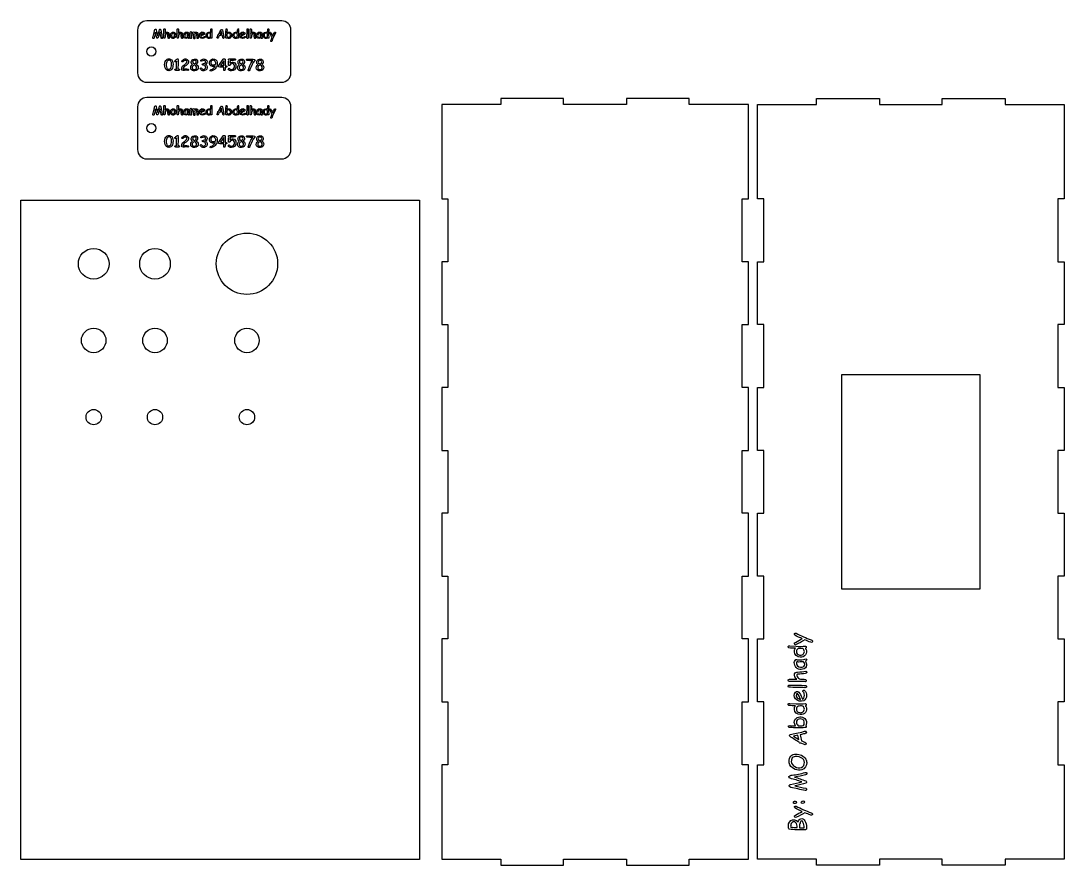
# Model space of a CAD drawing. Extents: x -478 to 225, y -249 to 254.
# Drawn here: x -478 to -137.7, y -43.2 to 232 of the extents above; entities that cross this region are included whole.
import ezdxf

# ---------------------------------------------------------------- set-up
doc = ezdxf.new("R2010")
doc.units = 0
doc.layers.add('Default_Layer', color=18, linetype='CONTINUOUS')

msp = doc.modelspace()

# ---------------------------------------------------------------- linework, layer by layer
at = {"layer": 'Default_Layer'}
for points in [[(-439.93, 215.05, 0.414214), (-436.93, 212.05), (-392.93, 212.05, 0.414214), (-389.93, 215.05), (-389.93, 229.05, 0.414214), (-392.93, 232.05), (-436.93, 232.05, 0.414214), (-439.93, 229.05), (-439.93, 215.05)], [(-432.01, 226.25, -0.305345), (-432.26, 226.59, -0.016992), (-432.6, 228.35, -0.035253), (-433.28, 226.43, -0.317914), (-433.53, 226.36, -0.317914), (-433.69, 226.57, -0.025888), (-434.12, 228.32, -0.018012), (-434.57, 226.38, -0.390383), (-434.83, 226.33, -0.390383), (-434.91, 226.59, -0.032979), (-434.56, 228.17, -0.106172), (-434.25, 229.26, -0.307446), (-433.99, 229.29, -0.307446), (-433.87, 229.06, 0.009905), (-433.43, 227.12, 0.018431), (-432.79, 229.22, -0.330561), (-432.57, 229.34, -0.330561), (-432.38, 229.16, -0.045064), (-432.15, 227.93, -0.010683), (-431.81, 226.4, -0.28939), (-432.01, 226.25)], [(-429.78, 226.29, -0.361804), (-429.98, 226.58, -0.020795), (-430.09, 227.86, 0.501466), (-430.42, 227.96, 0.168466), (-430.95, 227.35, -0.085626), (-431.04, 226.45, -0.392487), (-431.3, 226.41, -0.392487), (-431.36, 226.67, 0.014496), (-431.34, 229.38, -0.3726), (-431.08, 229.46, -0.3726), (-430.96, 229.21, -0.019286), (-430.96, 227.97, -0.403473), (-429.89, 228.29, -0.191273), (-429.7, 227.58), (-429.59, 226.42, -0.263404), (-429.78, 226.29)], [(-428.39, 226.29, -0.435701), (-429.21, 227.36, -0.45135), (-428.14, 228.39, -0.319239), (-427.55, 227.72, -0.298858), (-427.99, 226.4, -0.124426), (-428.39, 226.29)], [(-428.27, 228.01, 0.390667), (-428.83, 227.36, 0.444018), (-428.39, 226.68, 0.431258), (-427.88, 227.4, 0.31421), (-428.14, 227.98), (-428.27, 228.01)], [(-425.43, 226.29, -0.361804), (-425.63, 226.58, -0.020795), (-425.74, 227.86, 0.501466), (-426.07, 227.96, 0.168466), (-426.6, 227.35, -0.085626), (-426.68, 226.45, -0.392487), (-426.95, 226.41, -0.392487), (-427.01, 226.67, 0.014496), (-426.99, 229.38, -0.3726), (-426.73, 229.46, -0.3726), (-426.61, 229.21, -0.019286), (-426.61, 227.97, -0.403473), (-425.54, 228.29, -0.191273), (-425.35, 227.58), (-425.24, 226.42, -0.263404), (-425.43, 226.29)], [(-423.26, 226.28), (-423.54, 226.5, -0.355242), (-424.74, 226.56, -0.336922), (-424.61, 228.09, -0.433511), (-423.22, 228.14, -0.053655), (-423.28, 227.74, 0.112952), (-423.16, 226.66, -0.307709), (-423.13, 226.33), (-423.26, 226.28)], [(-423.66, 227.62, 0.07302), (-423.63, 228.01, 0.421672), (-424.44, 227.67, 0.336338), (-424.37, 226.74, 0.426837), (-423.6, 226.87), (-423.66, 227.62)], [(-420.3, 226.25, -0.382712), (-420.49, 226.51, 0.059458), (-420.72, 227.93, 0.542327), (-421.03, 227.96, 0.116445), (-421.33, 227.72, -0.009943), (-421.24, 226.31, -0.398712), (-421.48, 226.19, -0.398712), (-421.61, 226.42, 0.033626), (-421.75, 228.04, 0.226556), (-422.03, 227.86, 0.092427), (-422.36, 227.44, 0.019414), (-422.38, 226.42, -0.341806), (-422.61, 226.34, -0.341806), (-422.75, 226.54, -0.02686), (-422.75, 227.67, -0.144016), (-422.69, 228.48, -0.3659), (-422.43, 228.48, -0.3659), (-422.39, 228.22, 0.033572), (-422.39, 227.9, -0.268091), (-421.71, 228.44, -0.291956), (-421.35, 228.14, -0.44684), (-420.44, 228.28, -0.136507), (-420.24, 227.5, -0.031158), (-420.12, 226.36, -0.261651), (-420.3, 226.25)], [(-418.78, 226.32, -0.421939), (-419.78, 227.15, -0.336933), (-419.09, 228.38, -0.297526), (-418.13, 228.14, -0.459848), (-418.43, 227.47, -0.012561), (-419.42, 226.99, 0.378682), (-418.27, 226.8, -0.249929), (-418, 226.97, -0.656577), (-418, 226.57, -0.147122), (-418.78, 226.32)], [(-418.83, 228.07, 0.324857), (-419.4, 227.53), (-419.46, 227.34, 0.043662), (-418.37, 227.92, 0.134614), (-418.83, 228.07)], [(-415.75, 228.11, 0.019537), (-415.72, 226.46, -0.313807), (-415.91, 226.37, -0.313807), (-416.06, 226.52, -0.610997), (-417.59, 227.23, -0.428899), (-416.67, 228.41, -0.211643), (-416.08, 228.21, -0.040515), (-415.99, 229.37, -0.407098), (-415.76, 229.45, -0.407098), (-415.68, 229.21), (-415.75, 228.11)], [(-416.6, 228.06, 0.407643), (-417.23, 227.48, 0.375527), (-416.89, 226.74, 0.375527), (-416.12, 226.98, 0.039774), (-416.14, 227.78, 0.276064), (-416.6, 228.06)], [(-411.89, 226.35, -0.251831), (-412.16, 226.71, -0.037975), (-412.32, 227.41, 0.045206), (-413.36, 227.19, -0.058303), (-413.75, 226.39, -0.342542), (-414, 226.46, -0.342542), (-413.99, 226.72, 0.057087), (-413.76, 227.29, -0.397179), (-413.59, 227.59, -0.051805), (-412.54, 229.22, -0.524141), (-412.28, 229.07, 0.017645), (-411.79, 226.86, -0.267966), (-411.75, 226.41), (-411.89, 226.35)], [(-410.24, 226.33, -0.079395), (-410.78, 226.44, -0.371237), (-411.02, 226.39, -0.371237), (-411.1, 226.62, -0.017974), (-411.09, 229.21, -0.345511), (-410.99, 229.41, -0.345511), (-410.77, 229.36, -0.038856), (-410.77, 228.57), (-410.77, 228.2, -0.382511), (-409.54, 228.15, -0.563021), (-410.04, 226.35), (-410.24, 226.33)], [(-410.17, 228.06, 0.200572), (-410.77, 227.77, 0.055806), (-410.75, 226.83, 0.269514), (-409.91, 226.8, 0.547395), (-409.95, 228.02), (-410.17, 228.06)], [(-407.03, 228.11, 0.019537), (-407, 226.46, -0.313807), (-407.2, 226.37, -0.313807), (-407.34, 226.52, -0.610997), (-408.87, 227.23, -0.428899), (-407.95, 228.41, -0.211643), (-407.37, 228.21, -0.040515), (-407.28, 229.37, -0.407098), (-407.04, 229.45, -0.407098), (-406.96, 229.21), (-407.03, 228.11)], [(-407.89, 228.06, 0.407643), (-408.51, 227.48, 0.375527), (-408.17, 226.74, 0.375527), (-407.4, 226.98, 0.039774), (-407.42, 227.78, 0.276064), (-407.89, 228.06)], [(-405.59, 226.32, -0.421939), (-406.58, 227.15, -0.336933), (-405.9, 228.38, -0.297526), (-404.93, 228.14, -0.459848), (-405.24, 227.47, -0.012561), (-406.23, 226.99, 0.378682), (-405.08, 226.8, -0.249929), (-404.81, 226.97, -0.656577), (-404.81, 226.57, -0.147122), (-405.59, 226.32)], [(-405.64, 228.07, 0.324857), (-406.21, 227.53), (-406.26, 227.34, 0.043662), (-405.18, 227.92, 0.134614), (-405.64, 228.07)], [(-403.84, 227.92, -0.029134), (-403.9, 226.46, -0.414214), (-404.13, 226.33, -0.414214), (-404.26, 226.56, -0.011178), (-404.18, 229.41, -0.387579), (-403.9, 229.47, -0.387579), (-403.82, 229.2), (-403.84, 227.92)], [(-401.64, 226.29, -0.361804), (-401.84, 226.58, -0.020795), (-401.95, 227.86, 0.501466), (-402.28, 227.96, 0.168466), (-402.81, 227.35, -0.085626), (-402.89, 226.45, -0.392487), (-403.16, 226.41, -0.392487), (-403.22, 226.67, 0.014496), (-403.2, 229.38, -0.3726), (-402.94, 229.46, -0.3726), (-402.82, 229.21, -0.019286), (-402.82, 227.97, -0.403473), (-401.75, 228.29, -0.191273), (-401.56, 227.58), (-401.45, 226.42, -0.263404), (-401.64, 226.29)], [(-399.47, 226.28), (-399.75, 226.5, -0.355242), (-400.95, 226.56, -0.336922), (-400.82, 228.09, -0.433511), (-399.43, 228.14, -0.053655), (-399.49, 227.74, 0.112952), (-399.37, 226.66, -0.307709), (-399.34, 226.33), (-399.47, 226.28)], [(-399.87, 227.62, 0.07302), (-399.84, 228.01, 0.421672), (-400.65, 227.67, 0.336338), (-400.58, 226.74, 0.426837), (-399.81, 226.87), (-399.87, 227.62)], [(-397.18, 228.11, 0.019537), (-397.15, 226.46, -0.313807), (-397.35, 226.37, -0.313807), (-397.49, 226.52, -0.610997), (-399.02, 227.23, -0.428899), (-398.1, 228.41, -0.211643), (-397.52, 228.21, -0.040515), (-397.43, 229.37, -0.407098), (-397.19, 229.45, -0.407098), (-397.11, 229.21), (-397.18, 228.11)], [(-398.03, 228.06, 0.407643), (-398.66, 227.48, 0.375527), (-398.32, 226.74, 0.375527), (-397.55, 226.98, 0.039774), (-397.57, 227.78, 0.276064), (-398.03, 228.06)], [(-394.95, 228.12, 0.007635), (-396.18, 225.34, -0.374433), (-396.44, 225.37, -0.374433), (-396.45, 225.63, -0.034384), (-396.08, 226.59, -0.014501), (-396.9, 228.21, -0.377217), (-396.7, 228.39, -0.377217), (-396.49, 228.2, -0.032321), (-395.87, 227.04, -0.054006), (-395.22, 228.38, -0.317746), (-394.99, 228.35, -0.317746), (-394.95, 228.12)], [(-429.76, 215.79, -0.325743), (-430.94, 216.71, -0.174584), (-430.9, 218.81, -0.555771), (-428.81, 219.3, -0.212162), (-428.4, 217.42, -0.221591), (-429.07, 215.98, -0.139262), (-429.76, 215.79)], [(-429.68, 219.21, 0.326141), (-430.54, 218.41, 0.174133), (-430.39, 216.64, 0.31854), (-429.59, 216.29, 0.31854), (-428.99, 216.94, 0.189871), (-429.08, 218.9, 0.246793), (-429.68, 219.21)], [(-426.47, 215.88, -0.066294), (-427.72, 215.93, -0.345864), (-427.75, 216.23, -0.345864), (-427.47, 216.33, 0.201525), (-427.21, 216.36, -0.033126), (-427.14, 218.89), (-427.14, 218.91, -0.188658), (-427.63, 218.67, -0.655028), (-427.61, 219.16, -0.086621), (-426.9, 219.67, -0.303519), (-426.68, 219.61, -0.303519), (-426.65, 219.38, -0.007319), (-426.77, 216.97, 0.106877), (-426.71, 216.35, -0.449075), (-426.24, 216.12, -0.348142), (-426.47, 215.88)], [(-423.48, 215.88, 0.084039), (-424.74, 215.91, -0.203759), (-425.46, 215.98, -0.369819), (-424.89, 217.55, 0.073358), (-423.93, 218.34, 0.406946), (-423.92, 219, 0.39876), (-425.02, 218.84, -0.542417), (-425.53, 218.82, -0.303947), (-425.2, 219.27, -0.501964), (-423.34, 219.06, -0.359389), (-424.12, 217.52, 0.073419), (-424.87, 216.93, 0.269987), (-425.04, 216.35, -0.102085), (-423.43, 216.33, -0.35834), (-423.27, 216.09, -0.35834), (-423.48, 215.88)], [(-421.39, 215.75, -0.287296), (-422.51, 216.33, -0.36429), (-422.03, 217.8, -0.599508), (-421.86, 219.49, -0.311373), (-420.56, 219.33, -0.28706), (-420.45, 218.15, -0.077179), (-420.82, 217.88, -0.288199), (-420.15, 216.91, -0.461059), (-421.26, 215.77), (-421.39, 215.75)], [(-421.36, 219.18, 0.312773), (-421.92, 218.87, 0.312773), (-421.83, 218.24, 0.220761), (-421.36, 218.09, 0.255983), (-420.84, 218.48, 0.485387), (-421.22, 219.16), (-421.36, 219.18)], [(-418.35, 215.77, -0.276351), (-419.41, 216.34, -0.406907), (-419.4, 216.67, -0.406907), (-419.08, 216.66, 0.651101), (-417.71, 216.7, 0.460613), (-418.49, 217.64, -0.352151), (-418.85, 217.88, -0.293284), (-418.43, 218.15, 0.240571), (-417.74, 218.52, 0.506385), (-418.29, 219.13, 0.155617), (-419.07, 218.86, -0.407037), (-419.34, 219.07, -0.407037), (-419.13, 219.35, -0.440273), (-417.36, 219.08, -0.444082), (-417.81, 217.88, 0.414214), (-417.81, 217.84, 0.414214), (-417.77, 217.84, -0.456705), (-417.35, 216.33, -0.258372), (-418.35, 215.77)], [(-414.86, 216.18, -0.115438), (-416.09, 215.66, -0.372019), (-416.25, 215.96, -0.372019), (-415.97, 216.16, 0.23346), (-414.63, 217.32), (-414.59, 217.39, -0.401362), (-416.36, 217.75, -0.4134), (-415.86, 219.48, -0.4134), (-414.13, 218.98, -0.203593), (-414.13, 217.32, -0.158039), (-414.86, 216.18)], [(-415.21, 219.22, 0.271), (-415.91, 218.86, 0.420221), (-415.68, 217.76, 0.35767), (-414.46, 218.02, 0.41687), (-415.21, 219.22)], [(-411.37, 216.95, -0.067018), (-411.42, 215.9, -0.336699), (-411.75, 215.89, -0.336699), (-411.85, 216.2, 0.103775), (-411.87, 216.96, -0.045755), (-413.49, 217.05, -0.551632), (-413.48, 217.45), (-412.01, 219.52, -0.495884), (-411.39, 219.56, 0.0183), (-411.35, 217.43, -0.343023), (-410.83, 217.23, -0.528889), (-411.22, 216.96), (-411.37, 216.95)], [(-409.3, 215.73, -0.320709), (-410.36, 216.38, -0.329538), (-410.12, 216.59, -0.329538), (-409.84, 216.42, 0.529557), (-408.46, 216.75, 0.338986), (-408.62, 218.04, 0.373249), (-409.82, 217.62, -0.655555), (-410.3, 217.63, -0.040657), (-410.21, 219.14, -0.164227), (-410.26, 219.53, -0.278066), (-409.86, 219.62), (-408.18, 219.64, -0.393297), (-408.01, 219.37, -0.393297), (-408.26, 219.18, -0.019857), (-409.71, 219.14), (-409.8, 218.33, -0.2915), (-408.36, 218.43, -0.270821), (-407.87, 217.02, -0.389952), (-409.3, 215.73)], [(-406.11, 215.75, -0.287296), (-407.24, 216.33, -0.36429), (-406.76, 217.8, -0.599508), (-406.59, 219.49, -0.311373), (-405.29, 219.33, -0.28706), (-405.18, 218.15, -0.077179), (-405.55, 217.88, -0.288199), (-404.88, 216.91, -0.461059), (-405.99, 215.77), (-406.11, 215.75)], [(-406.09, 219.18, 0.312773), (-406.65, 218.87, 0.312773), (-406.56, 218.24, 0.220761), (-406.09, 218.09, 0.255983), (-405.56, 218.48, 0.485387), (-405.95, 219.16), (-406.09, 219.18)], [(-401.74, 219.08, 0.098892), (-403.2, 216.38, -0.125227), (-403.54, 215.75, -0.331122), (-403.83, 215.87, -0.331122), (-403.8, 216.18, -0.070041), (-402.58, 218.79), (-402.38, 219.06, -0.036448), (-404.24, 219.13, -0.397431), (-404.36, 219.43, -0.397431), (-404.08, 219.57, -0.021309), (-401.66, 219.49, -0.394385), (-401.74, 219.08)], [(-400.01, 215.75, -0.287296), (-401.13, 216.33, -0.36429), (-400.65, 217.8, -0.599508), (-400.48, 219.49, -0.311373), (-399.18, 219.33, -0.28706), (-399.07, 218.15, -0.077179), (-399.44, 217.88, -0.288199), (-398.77, 216.91, -0.461059), (-399.88, 215.77), (-400.01, 215.75)], [(-399.98, 219.18, 0.312773), (-400.54, 218.87, 0.312773), (-400.45, 218.24, 0.220761), (-399.98, 218.09, 0.255983), (-399.46, 218.48, 0.485387), (-399.84, 219.16), (-399.98, 219.18)], [(-421.41, 217.63, 0.264926), (-422.09, 216.95, 0.483084), (-421.51, 216.19, 0.276493), (-420.77, 216.42, 0.496643), (-421.22, 217.56), (-421.41, 217.63)], [(-406.14, 217.63, 0.264926), (-406.82, 216.95, 0.483084), (-406.23, 216.19, 0.276493), (-405.49, 216.42, 0.496643), (-405.95, 217.56), (-406.14, 217.63)], [(-400.03, 217.63, 0.264926), (-400.71, 216.95, 0.483084), (-400.13, 216.19, 0.276493), (-399.38, 216.42, 0.496643), (-399.84, 217.56), (-400.03, 217.63)], [(-439.93, 190.05, 0.414214), (-436.93, 187.05), (-392.93, 187.05, 0.414214), (-389.93, 190.05), (-389.93, 204.05, 0.414214), (-392.93, 207.05), (-436.93, 207.05, 0.414214), (-439.93, 204.05), (-439.93, 190.05)], [(-432.01, 201.25, -0.305345), (-432.26, 201.59, -0.016992), (-432.6, 203.35, -0.035253), (-433.28, 201.43, -0.317914), (-433.53, 201.36, -0.317914), (-433.69, 201.57, -0.025888), (-434.12, 203.32, -0.018012), (-434.57, 201.38, -0.390383), (-434.83, 201.33, -0.390383), (-434.91, 201.59, -0.032979), (-434.56, 203.17, -0.106172), (-434.25, 204.26, -0.307446), (-433.99, 204.29, -0.307446), (-433.87, 204.06, 0.009905), (-433.43, 202.12, 0.018431), (-432.79, 204.22, -0.330561), (-432.57, 204.34, -0.330561), (-432.38, 204.16, -0.045064), (-432.15, 202.93, -0.010683), (-431.81, 201.4, -0.28939), (-432.01, 201.25)], [(-429.78, 201.29, -0.361804), (-429.98, 201.58, -0.020795), (-430.09, 202.86, 0.501466), (-430.42, 202.96, 0.168466), (-430.95, 202.35, -0.085626), (-431.04, 201.45, -0.392487), (-431.3, 201.41, -0.392487), (-431.36, 201.67, 0.014496), (-431.34, 204.38, -0.3726), (-431.08, 204.46, -0.3726), (-430.96, 204.21, -0.019286), (-430.96, 202.97, -0.403473), (-429.89, 203.29, -0.191273), (-429.7, 202.58), (-429.59, 201.42, -0.263404), (-429.78, 201.29)], [(-425.43, 201.29, -0.361804), (-425.63, 201.58, -0.020795), (-425.74, 202.86, 0.501466), (-426.07, 202.96, 0.168466), (-426.6, 202.35, -0.085626), (-426.68, 201.45, -0.392487), (-426.95, 201.41, -0.392487), (-427.01, 201.67, 0.014496), (-426.99, 204.38, -0.3726), (-426.73, 204.46, -0.3726), (-426.61, 204.21, -0.019286), (-426.61, 202.97, -0.403473), (-425.54, 203.29, -0.191273), (-425.35, 202.58), (-425.24, 201.42, -0.263404), (-425.43, 201.29)], [(-415.75, 203.11, 0.019537), (-415.72, 201.46, -0.313807), (-415.91, 201.37, -0.313807), (-416.06, 201.52, -0.610997), (-417.59, 202.23, -0.428899), (-416.67, 203.41, -0.211643), (-416.08, 203.21, -0.040515), (-415.99, 204.37, -0.407098), (-415.76, 204.45, -0.407098), (-415.68, 204.21), (-415.75, 203.11)], [(-411.89, 201.35, -0.251831), (-412.16, 201.71, -0.037975), (-412.32, 202.41, 0.045206), (-413.36, 202.19, -0.058303), (-413.75, 201.39, -0.342542), (-414, 201.46, -0.342542), (-413.99, 201.72, 0.057087), (-413.76, 202.29, -0.397179), (-413.59, 202.59, -0.051805), (-412.54, 204.22, -0.524141), (-412.28, 204.07, 0.017645), (-411.79, 201.86, -0.267966), (-411.75, 201.41), (-411.89, 201.35)], [(-410.24, 201.33, -0.079395), (-410.78, 201.44, -0.371237), (-411.02, 201.39, -0.371237), (-411.1, 201.62, -0.017974), (-411.09, 204.21, -0.345511), (-410.99, 204.41, -0.345511), (-410.77, 204.36, -0.038856), (-410.77, 203.57), (-410.77, 203.2, -0.382511), (-409.54, 203.15, -0.563021), (-410.04, 201.35), (-410.24, 201.33)], [(-407.03, 203.11, 0.019537), (-407, 201.46, -0.313807), (-407.2, 201.37, -0.313807), (-407.34, 201.52, -0.610997), (-408.87, 202.23, -0.428899), (-407.95, 203.41, -0.211643), (-407.37, 203.21, -0.040515), (-407.28, 204.37, -0.407098), (-407.04, 204.45, -0.407098), (-406.96, 204.21), (-407.03, 203.11)], [(-403.84, 202.92, -0.029134), (-403.9, 201.46, -0.414214), (-404.13, 201.33, -0.414214), (-404.26, 201.56, -0.011178), (-404.18, 204.41, -0.387579), (-403.9, 204.47, -0.387579), (-403.82, 204.2), (-403.84, 202.92)], [(-401.64, 201.29, -0.361804), (-401.84, 201.58, -0.020795), (-401.95, 202.86, 0.501466), (-402.28, 202.96, 0.168466), (-402.81, 202.35, -0.085626), (-402.89, 201.45, -0.392487), (-403.16, 201.41, -0.392487), (-403.22, 201.67, 0.014496), (-403.2, 204.38, -0.3726), (-402.94, 204.46, -0.3726), (-402.82, 204.21, -0.019286), (-402.82, 202.97, -0.403473), (-401.75, 203.29, -0.191273), (-401.56, 202.58), (-401.45, 201.42, -0.263404), (-401.64, 201.29)], [(-397.18, 203.11, 0.019537), (-397.15, 201.46, -0.313807), (-397.35, 201.37, -0.313807), (-397.49, 201.52, -0.610997), (-399.02, 202.23, -0.428899), (-398.1, 203.41, -0.211643), (-397.52, 203.21, -0.040515), (-397.43, 204.37, -0.407098), (-397.19, 204.45, -0.407098), (-397.11, 204.21), (-397.18, 203.11)], [(-428.39, 201.29, -0.435701), (-429.21, 202.36, -0.45135), (-428.14, 203.39, -0.319239), (-427.55, 202.72, -0.298858), (-427.99, 201.4, -0.124426), (-428.39, 201.29)], [(-428.27, 203.01, 0.390667), (-428.83, 202.36, 0.444018), (-428.39, 201.68, 0.431258), (-427.88, 202.4, 0.31421), (-428.14, 202.98), (-428.27, 203.01)], [(-423.26, 201.28), (-423.54, 201.5, -0.355242), (-424.74, 201.56, -0.336922), (-424.61, 203.09, -0.433511), (-423.22, 203.14, -0.053655), (-423.28, 202.74, 0.112952), (-423.16, 201.66, -0.307709), (-423.13, 201.33), (-423.26, 201.28)], [(-423.66, 202.62, 0.07302), (-423.63, 203.01, 0.421672), (-424.44, 202.67, 0.336338), (-424.37, 201.74, 0.426837), (-423.6, 201.87), (-423.66, 202.62)], [(-420.3, 201.25, -0.382712), (-420.49, 201.51, 0.059458), (-420.72, 202.93, 0.542327), (-421.03, 202.96, 0.116445), (-421.33, 202.72, -0.009943), (-421.24, 201.31, -0.398712), (-421.48, 201.19, -0.398712), (-421.61, 201.42, 0.033626), (-421.75, 203.04, 0.226556), (-422.03, 202.86, 0.092427), (-422.36, 202.44, 0.019414), (-422.38, 201.42, -0.341806), (-422.61, 201.34, -0.341806), (-422.75, 201.54, -0.02686), (-422.75, 202.67, -0.144016), (-422.69, 203.48, -0.3659), (-422.43, 203.48, -0.3659), (-422.39, 203.22, 0.033572), (-422.39, 202.9, -0.268091), (-421.71, 203.44, -0.291956), (-421.35, 203.14, -0.44684), (-420.44, 203.28, -0.136507), (-420.24, 202.5, -0.031158), (-420.12, 201.36, -0.261651), (-420.3, 201.25)], [(-418.78, 201.32, -0.421939), (-419.78, 202.15, -0.336933), (-419.09, 203.38, -0.297526), (-418.13, 203.14, -0.459848), (-418.43, 202.47, -0.012561), (-419.42, 201.99, 0.378682), (-418.27, 201.8, -0.249929), (-418, 201.97, -0.656577), (-418, 201.57, -0.147122), (-418.78, 201.32)], [(-418.83, 203.07, 0.324857), (-419.4, 202.53), (-419.46, 202.34, 0.043662), (-418.37, 202.92, 0.134614), (-418.83, 203.07)], [(-416.6, 203.06, 0.407643), (-417.23, 202.48, 0.375527), (-416.89, 201.74, 0.375527), (-416.12, 201.98, 0.039774), (-416.14, 202.78, 0.276064), (-416.6, 203.06)], [(-410.17, 203.06, 0.200572), (-410.77, 202.77, 0.055806), (-410.75, 201.83, 0.269514), (-409.91, 201.8, 0.547395), (-409.95, 203.02), (-410.17, 203.06)], [(-407.89, 203.06, 0.407643), (-408.51, 202.48, 0.375527), (-408.17, 201.74, 0.375527), (-407.4, 201.98, 0.039774), (-407.42, 202.78, 0.276064), (-407.89, 203.06)], [(-405.59, 201.32, -0.421939), (-406.58, 202.15, -0.336933), (-405.9, 203.38, -0.297526), (-404.93, 203.14, -0.459848), (-405.24, 202.47, -0.012561), (-406.23, 201.99, 0.378682), (-405.08, 201.8, -0.249929), (-404.81, 201.97, -0.656577), (-404.81, 201.57, -0.147122), (-405.59, 201.32)], [(-405.64, 203.07, 0.324857), (-406.21, 202.53), (-406.26, 202.34, 0.043662), (-405.18, 202.92, 0.134614), (-405.64, 203.07)], [(-399.47, 201.28), (-399.75, 201.5, -0.355242), (-400.95, 201.56, -0.336922), (-400.82, 203.09, -0.433511), (-399.43, 203.14, -0.053655), (-399.49, 202.74, 0.112952), (-399.37, 201.66, -0.307709), (-399.34, 201.33), (-399.47, 201.28)], [(-399.87, 202.62, 0.07302), (-399.84, 203.01, 0.421672), (-400.65, 202.67, 0.336338), (-400.58, 201.74, 0.426837), (-399.81, 201.87), (-399.87, 202.62)], [(-398.03, 203.06, 0.407643), (-398.66, 202.48, 0.375527), (-398.32, 201.74, 0.375527), (-397.55, 201.98, 0.039774), (-397.57, 202.78, 0.276064), (-398.03, 203.06)], [(-394.95, 203.12, 0.007635), (-396.18, 200.34, -0.374433), (-396.44, 200.37, -0.374433), (-396.45, 200.63, -0.034384), (-396.08, 201.59, -0.014501), (-396.9, 203.21, -0.377217), (-396.7, 203.39, -0.377217), (-396.49, 203.2, -0.032321), (-395.87, 202.04, -0.054006), (-395.22, 203.38, -0.317746), (-394.99, 203.35, -0.317746), (-394.95, 203.12)], [(-429.76, 190.79, -0.325743), (-430.94, 191.71, -0.174584), (-430.9, 193.81, -0.555771), (-428.81, 194.3, -0.212162), (-428.4, 192.42, -0.221591), (-429.07, 190.98, -0.139262), (-429.76, 190.79)], [(-429.68, 194.21, 0.326141), (-430.54, 193.41, 0.174133), (-430.39, 191.64, 0.31854), (-429.59, 191.29, 0.31854), (-428.99, 191.94, 0.189871), (-429.08, 193.9, 0.246793), (-429.68, 194.21)], [(-426.47, 190.88, -0.066294), (-427.72, 190.93, -0.345864), (-427.75, 191.23, -0.345864), (-427.47, 191.33, 0.201525), (-427.21, 191.36, -0.033126), (-427.14, 193.89), (-427.14, 193.91, -0.188658), (-427.63, 193.67, -0.655028), (-427.61, 194.16, -0.086621), (-426.9, 194.67, -0.303519), (-426.68, 194.61, -0.303519), (-426.65, 194.38, -0.007319), (-426.77, 191.97, 0.106877), (-426.71, 191.35, -0.449075), (-426.24, 191.12, -0.348142), (-426.47, 190.88)], [(-423.48, 190.88, 0.084039), (-424.74, 190.91, -0.203759), (-425.46, 190.98, -0.369819), (-424.89, 192.55, 0.073358), (-423.93, 193.34, 0.406946), (-423.92, 194, 0.39876), (-425.02, 193.84, -0.542417), (-425.53, 193.82, -0.303947), (-425.2, 194.27, -0.501964), (-423.34, 194.06, -0.359389), (-424.12, 192.52, 0.073419), (-424.87, 191.93, 0.269987), (-425.04, 191.35, -0.102085), (-423.43, 191.33, -0.35834), (-423.27, 191.09, -0.35834), (-423.48, 190.88)], [(-421.39, 190.75, -0.287296), (-422.51, 191.33, -0.36429), (-422.03, 192.8, -0.599508), (-421.86, 194.49, -0.311373), (-420.56, 194.33, -0.28706), (-420.45, 193.15, -0.077179), (-420.82, 192.88, -0.288199), (-420.15, 191.91, -0.461059), (-421.26, 190.77), (-421.39, 190.75)], [(-421.36, 194.18, 0.312773), (-421.92, 193.87, 0.312773), (-421.83, 193.24, 0.220761), (-421.36, 193.09, 0.255983), (-420.84, 193.48, 0.485387), (-421.22, 194.16), (-421.36, 194.18)], [(-418.35, 190.77, -0.276351), (-419.41, 191.34, -0.406907), (-419.4, 191.67, -0.406907), (-419.08, 191.66, 0.651101), (-417.71, 191.7, 0.460613), (-418.49, 192.64, -0.352151), (-418.85, 192.88, -0.293284), (-418.43, 193.15, 0.240571), (-417.74, 193.52, 0.506385), (-418.29, 194.13, 0.155617), (-419.07, 193.86, -0.407037), (-419.34, 194.07, -0.407037), (-419.13, 194.35, -0.440273), (-417.36, 194.08, -0.444082), (-417.81, 192.88, 0.414214), (-417.81, 192.84, 0.414214), (-417.77, 192.84, -0.456705), (-417.35, 191.33, -0.258372), (-418.35, 190.77)], [(-414.86, 191.18, -0.115438), (-416.09, 190.66, -0.372019), (-416.25, 190.96, -0.372019), (-415.97, 191.16, 0.23346), (-414.63, 192.32), (-414.59, 192.39, -0.401362), (-416.36, 192.75, -0.4134), (-415.86, 194.48, -0.4134), (-414.13, 193.98, -0.203593), (-414.13, 192.32, -0.158039), (-414.86, 191.18)], [(-415.21, 194.22, 0.271), (-415.91, 193.86, 0.420221), (-415.68, 192.76, 0.35767), (-414.46, 193.02, 0.41687), (-415.21, 194.22)], [(-411.37, 191.95, -0.067018), (-411.42, 190.9, -0.336699), (-411.75, 190.89, -0.336699), (-411.85, 191.2, 0.103775), (-411.87, 191.96, -0.045755), (-413.49, 192.05, -0.551632), (-413.48, 192.45), (-412.01, 194.52, -0.495884), (-411.39, 194.56, 0.0183), (-411.35, 192.43, -0.343023), (-410.83, 192.23, -0.528889), (-411.22, 191.96), (-411.37, 191.95)], [(-409.3, 190.73, -0.320709), (-410.36, 191.38, -0.329538), (-410.12, 191.59, -0.329538), (-409.84, 191.42, 0.529557), (-408.46, 191.75, 0.338986), (-408.62, 193.04, 0.373249), (-409.82, 192.62, -0.655555), (-410.3, 192.63, -0.040657), (-410.21, 194.14, -0.164227), (-410.26, 194.53, -0.278066), (-409.86, 194.62), (-408.18, 194.64, -0.393297), (-408.01, 194.37, -0.393297), (-408.26, 194.18, -0.019857), (-409.71, 194.14), (-409.8, 193.33, -0.2915), (-408.36, 193.43, -0.270821), (-407.87, 192.02, -0.389952), (-409.3, 190.73)], [(-406.11, 190.75, -0.287296), (-407.24, 191.33, -0.36429), (-406.76, 192.8, -0.599508), (-406.59, 194.49, -0.311373), (-405.29, 194.33, -0.28706), (-405.18, 193.15, -0.077179), (-405.55, 192.88, -0.288199), (-404.88, 191.91, -0.461059), (-405.99, 190.77), (-406.11, 190.75)], [(-406.09, 194.18, 0.312773), (-406.65, 193.87, 0.312773), (-406.56, 193.24, 0.220761), (-406.09, 193.09, 0.255983), (-405.56, 193.48, 0.485387), (-405.95, 194.16), (-406.09, 194.18)], [(-401.74, 194.08, 0.098892), (-403.2, 191.38, -0.125227), (-403.54, 190.75, -0.331122), (-403.83, 190.87, -0.331122), (-403.8, 191.18, -0.070041), (-402.58, 193.79), (-402.38, 194.06, -0.036448), (-404.24, 194.13, -0.397431), (-404.36, 194.43, -0.397431), (-404.08, 194.57, -0.021309), (-401.66, 194.49, -0.394385), (-401.74, 194.08)], [(-400.01, 190.75, -0.287296), (-401.13, 191.33, -0.36429), (-400.65, 192.8, -0.599508), (-400.48, 194.49, -0.311373), (-399.18, 194.33, -0.28706), (-399.07, 193.15, -0.077179), (-399.44, 192.88, -0.288199), (-398.77, 191.91, -0.461059), (-399.88, 190.77), (-400.01, 190.75)], [(-399.98, 194.18, 0.312773), (-400.54, 193.87, 0.312773), (-400.45, 193.24, 0.220761), (-399.98, 193.09, 0.255983), (-399.46, 193.48, 0.485387), (-399.84, 194.16), (-399.98, 194.18)], [(-421.41, 192.63, 0.264926), (-422.09, 191.95, 0.483084), (-421.51, 191.19, 0.276493), (-420.77, 191.42, 0.496643), (-421.22, 192.56), (-421.41, 192.63)], [(-406.14, 192.63, 0.264926), (-406.82, 191.95, 0.483084), (-406.23, 191.19, 0.276493), (-405.49, 191.42, 0.496643), (-405.95, 192.56), (-406.14, 192.63)], [(-400.03, 192.63, 0.264926), (-400.71, 191.95, 0.483084), (-400.13, 191.19, 0.276493), (-399.38, 191.42, 0.496643), (-399.84, 192.56), (-400.03, 192.63)], [(-225.17, 32.34, 0.022518), (-220.23, 30.17, -0.265436), (-219.81, 29.87, -0.667681), (-220.38, 29.45, -0.025574), (-222.25, 30.2, -0.012797), (-225.29, 28.63, -0.3902), (-225.68, 28.96, -0.3902), (-225.39, 29.38, -0.035371), (-223.11, 30.59, -0.042512), (-225.59, 31.77, -0.37662), (-225.63, 32.24, -0.37662), (-225.17, 32.34)], [(-225.14, 28.1, 0.030248), (-222.06, 28.16, -0.361903), (-221.81, 27.82, -0.361903), (-222.1, 27.51, 0.10196), (-221.91, 27.12, -0.602299), (-223.81, 24.61, -0.388036), (-225.71, 26.28, -0.220123), (-225.34, 27.45, -0.035455), (-227.56, 27.61, -0.394815), (-227.69, 28.07, -0.394815), (-227.24, 28.23), (-225.14, 28.1)], [(-225.04, 26.47, 0.400465), (-223.99, 25.27, 0.488983), (-222.43, 26.38, 0.243248), (-222.98, 27.39, 0.02674), (-224.49, 27.37, 0.278001), (-225.04, 26.47)], [(-221.66, 23.74, -0.09099), (-222.09, 23.24, -0.142563), (-221.72, 21.97, -0.385747), (-223.02, 20.6, -0.43978), (-225.7, 22.38, -0.263299), (-225.21, 23.81, -0.137422), (-224.77, 23.75, 0.106916), (-222.71, 23.81, -0.048492), (-221.95, 24.07, -0.364967), (-221.66, 23.74)], [(-224.21, 22.98, 0.043286), (-224.95, 23.04, 0.342012), (-224.68, 21.76, 0.335573), (-222.64, 21.49, 0.414643), (-222.62, 22.92, 0.308214), (-222.82, 23.09, -0.018882), (-224.21, 22.98)], [(-221.67, 19.61, -0.387328), (-222.17, 19.23, -0.045698), (-224.56, 19.05, 0.468747), (-224.93, 18.59, 0.242388), (-223.98, 17.54, 0.174915), (-223.35, 17.37, -0.082643), (-222.01, 17.23, -0.400539), (-221.89, 16.74, -0.400539), (-222.38, 16.6, 0.020277), (-226.97, 16.66, -0.195204), (-227.65, 16.71, -0.332049), (-227.7, 17.17, -0.332049), (-227.28, 17.35, -0.02445), (-225.05, 17.35), (-224.88, 17.35, -0.327785), (-225.61, 19.17, -0.309238), (-224.64, 19.71, 0.018621), (-222, 19.98, -0.379239), (-221.67, 19.61)], [(-224.78, 15.42, -0.022278), (-221.95, 15.3, -0.393896), (-221.79, 14.81, -0.393896), (-222.26, 14.62, -0.002854), (-227.59, 14.76, -0.393412), (-227.75, 15.26, -0.393412), (-227.26, 15.45), (-224.78, 15.42)], [(-221.73, 12.09, -0.284865), (-222.65, 10.35, -0.309633), (-225.36, 10.96, -0.327523), (-225.38, 13.19, -0.555233), (-223.98, 12.85, -0.013335), (-223.01, 10.86, 0.31974), (-222.48, 12.61, 0.150904), (-222.96, 13.39, -0.362926), (-222.8, 13.8, -0.362926), (-222.36, 13.71, -0.193766), (-221.73, 12.09)], [(-225.07, 11.99, 0.344644), (-224.06, 10.91), (-223.68, 10.8, 0.043563), (-224.78, 12.87, 0.174545), (-225.07, 11.99)], [(-225.14, 9.34, 0.030248), (-222.06, 9.41, -0.361903), (-221.81, 9.06, -0.361903), (-222.1, 8.76, 0.10196), (-221.91, 8.37, -0.602299), (-223.81, 5.85, -0.388036), (-225.71, 7.53, -0.220123), (-225.34, 8.7, -0.035455), (-227.56, 8.86, -0.394815), (-227.69, 9.32, -0.394815), (-227.24, 9.48), (-225.14, 9.34)], [(-225.04, 7.71, 0.400465), (-223.99, 6.51, 0.488983), (-222.43, 7.63, 0.243248), (-222.98, 8.64, 0.02674), (-224.49, 8.61, 0.278001), (-225.04, 7.71)], [(-221.75, 3.22, -0.079127), (-221.97, 2.2, -0.369526), (-221.84, 1.78, -0.369526), (-222.25, 1.59, -0.013385), (-227.29, 1.6, -0.566122), (-227.59, 2.2, -0.12799), (-226.88, 2.23), (-225.32, 2.22, -0.322394), (-225.46, 4.3, -0.439216), (-222.31, 4.55, -0.195918), (-221.75, 3.22)], [(-225.06, 3.36, 0.184811), (-224.5, 2.22, 0.041927), (-222.71, 2.24, 0.261104), (-222.63, 3.87, 0.331453), (-224.29, 4.35, 0.324823), (-225.06, 3.36)], [(-221.79, 0.09, -0.251444), (-222.32, -0.38, -0.034747), (-223.81, -0.73, 0.034269), (-223.4, -2.69, -0.03991), (-221.94, -3.39, -0.393425), (-221.93, -3.89, -0.393425), (-222.42, -3.93), (-223.55, -3.46, -0.511812), (-224.13, -3.16, -0.040198), (-227.19, -1.2, -0.570254), (-227.11, -0.7, -0.025454), (-225, -0.25, 0.03184), (-222.74, 0.29, -0.138021), (-222.02, 0.44, -0.250467), (-221.79, 0.09)], [(-221.68, -9.78, -0.324074), (-223.26, -12.18, -0.328876), (-227.18, -10.58, -0.280658), (-226.91, -7.66, -0.189469), (-225.23, -7.06, -0.261034), (-221.97, -8.65, -0.120142), (-221.68, -9.78)], [(-226.7, -9.45, 0.264388), (-225.58, -11.11, 0.232147), (-223.33, -11.41, 0.617929), (-223.52, -8.21, 0.236658), (-226.15, -8.02, 0.243092), (-226.69, -9.26), (-226.7, -9.45)], [(-221.6, -13.39, -0.306939), (-222.11, -13.84, -0.020089), (-225.61, -14.53, -0.020264), (-222, -15.77, -0.578411), (-221.94, -16.48, -0.046455), (-225.33, -17.37), (-225.55, -17.41, 0.00791), (-221.95, -18.2, -0.404339), (-221.7, -18.67, -0.404339), (-222.16, -18.93, -0.050487), (-224.57, -18.41), (-226.89, -17.9, -0.232745), (-227.44, -17.48, -0.463296), (-227.01, -16.96), (-224.02, -16.3), (-223.26, -16.1, 0.023479), (-227.11, -14.94, -0.481903), (-227.47, -14.32, -0.183402), (-226.43, -13.93, 0.028726), (-222.25, -13.07, -0.53752), (-221.6, -13.39)], [(-225.4, -22.38, -0.410065), (-225.03, -22.76, -0.410065), (-225.4, -23.13, -0.484626), (-226.03, -22.83, -0.463959), (-225.5, -22.39), (-225.4, -22.38)], [(-222.73, -22.32, -0.410065), (-222.36, -22.69, -0.410065), (-222.73, -23.07, -0.214126), (-223.37, -23.02, -0.308123), (-223.42, -22.56, -0.308123), (-223.01, -22.34), (-222.73, -22.32)], [(-225.17, -24.02, 0.022518), (-220.23, -26.19, -0.265436), (-219.81, -26.49, -0.667681), (-220.38, -26.91, -0.025574), (-222.25, -26.17, -0.012797), (-225.29, -27.74, -0.3902), (-225.68, -27.41, -0.3902), (-225.39, -26.99, -0.035371), (-223.11, -25.77, -0.042512), (-225.59, -24.59, -0.37662), (-225.63, -24.12, -0.37662), (-225.17, -24.02)], [(-222.05, -29.23, -0.116784), (-221.76, -31.49, -0.300771), (-222.53, -31.78, -0.021885), (-227.37, -31.56, -0.280412), (-227.58, -31.13, -0.291692), (-226.87, -28.74, -0.411779), (-224.52, -29.11, 0.414214), (-224.5, -29.14, 0.414214), (-224.47, -29.12, -0.209494), (-223.57, -28.1, -0.30174), (-222.5, -28.51, -0.069863), (-222.05, -29.23)], [(-226.91, -30.34, 0.115796), (-226.86, -30.9, -0.01237), (-224.83, -30.98, 0.281645), (-225.34, -29.33, 0.481371), (-226.71, -29.69, 0.139342), (-226.91, -30.34)], [(-223.98, -29.92, 0.02531), (-224.06, -31.03, 0.009272), (-222.48, -31.05, 0.114827), (-222.9, -29.2, 0.201088), (-223.36, -28.78, 0.192566), (-223.87, -29.63), (-223.98, -29.92)]]:
    msp.add_lwpolyline(points, format="xyb", close=True, dxfattribs=at)
for points in [[(-412.57, 228.55), (-413.12, 227.66), (-412.41, 227.81), (-412.57, 228.55)], [(-411.84, 219.02), (-412.86, 217.46), (-411.84, 217.44), (-411.84, 219.02)], [(-340.72, 204.75), (-340.72, 174), (-338.72, 174), (-338.72, 153.5), (-340.72, 153.5), (-340.72, 133), (-338.72, 133), (-338.72, 112.5), (-340.72, 112.5), (-340.72, 92), (-338.72, 92), (-338.72, 71.5), (-340.72, 71.5), (-340.72, 51), (-338.72, 51), (-338.72, 30.5), (-340.72, 30.5), (-340.72, 10), (-338.72, 10), (-338.72, -10.5), (-340.72, -10.5), (-340.72, -31), (-340.72, -41.25), (-321.47, -41.25), (-321.47, -43.25), (-300.97, -43.25), (-300.97, -41.25), (-280.47, -41.25), (-280.47, -43.25), (-259.97, -43.25), (-259.97, -41.25), (-240.72, -41.25), (-240.72, -10.5), (-242.72, -10.5), (-242.72, 10), (-240.72, 10), (-240.72, 30.5), (-242.72, 30.5), (-242.72, 51), (-240.72, 51), (-240.72, 71.5), (-242.72, 71.5), (-242.72, 92), (-240.72, 92), (-240.72, 112.5), (-242.72, 112.5), (-242.72, 133), (-240.72, 133), (-240.72, 153.5), (-242.72, 153.5), (-242.72, 174), (-240.72, 174), (-240.72, 194.5), (-240.72, 204.75), (-259.97, 204.75), (-259.97, 206.75), (-280.47, 206.75), (-280.47, 204.75), (-300.97, 204.75), (-300.97, 206.75), (-321.47, 206.75), (-321.47, 204.75), (-340.72, 204.75)], [(-237.72, 204.75), (-218.47, 204.75), (-218.47, 206.75), (-197.97, 206.75), (-197.97, 204.75), (-177.47, 204.75), (-177.47, 206.75), (-156.97, 206.75), (-156.97, 204.75), (-137.72, 204.75), (-137.72, 194.5), (-137.72, 174), (-139.72, 174), (-139.72, 153.5), (-137.72, 153.5), (-137.72, 133), (-139.72, 133), (-139.72, 112.5), (-137.72, 112.5), (-137.72, 92), (-139.72, 92), (-139.72, 71.5), (-137.72, 71.5), (-137.72, 51), (-139.72, 51), (-139.72, 30.5), (-137.72, 30.5), (-137.72, 10), (-139.72, 10), (-139.72, -10.5), (-137.72, -10.5), (-137.72, -41.25), (-156.97, -41.25), (-156.97, -43.25), (-177.47, -43.25), (-177.47, -41.25), (-197.97, -41.25), (-197.97, -43.25), (-218.47, -43.25), (-218.47, -41.25), (-237.72, -41.25), (-237.72, -31), (-237.72, -10.5), (-235.72, -10.5), (-235.72, 10), (-237.72, 10), (-237.72, 30.5), (-235.72, 30.5), (-235.72, 51), (-237.72, 51), (-237.72, 71.5), (-235.72, 71.5), (-235.72, 92), (-237.72, 92), (-237.72, 112.5), (-235.72, 112.5), (-235.72, 133), (-237.72, 133), (-237.72, 153.5), (-235.72, 153.5), (-235.72, 174), (-237.72, 174), (-237.72, 204.75)], [(-412.57, 203.55), (-413.12, 202.66), (-412.41, 202.81), (-412.57, 203.55)], [(-411.84, 194.02), (-412.86, 192.46), (-411.84, 192.44), (-411.84, 194.02)], [(-478, -41.46), (-478, 173.54), (-348, 173.54), (-348, -41.46), (-478, -41.46)], [(-165.22, 46.75), (-210.22, 46.75), (-210.22, 116.75), (-165.22, 116.75), (-165.22, 46.75)], [(-225.98, -1.2), (-224.29, -2.25), (-224.57, -0.9), (-225.98, -1.2)]]:
    msp.add_lwpolyline(points, close=True, dxfattribs=at)
for centre, radius in [((-435.43, 222.05), 1.5), ((-435.43, 197.05), 1.5), ((-404.25, 152.84), 10), ((-454.25, 152.84), 5), ((-434.25, 152.84), 5), ((-454.25, 127.84), 4), ((-434.25, 127.84), 4), ((-404.25, 127.84), 4), ((-454.25, 102.84), 2.5), ((-434.25, 102.84), 2.5), ((-404.25, 102.84), 2.5)]:
    msp.add_circle(centre, radius, dxfattribs=at)

doc.saveas('drawing.dxf')
